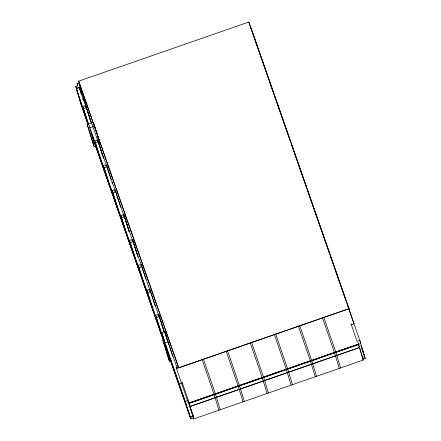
<?xml version="1.0" encoding="UTF-8"?>
<svg xmlns="http://www.w3.org/2000/svg" width="441" height="441" viewBox="0 0 441 441"><rect width="100%" height="100%" fill="white"/><g stroke="black" fill="none" stroke-linecap="round" stroke-linejoin="round"><path stroke-width="0.66" d="M80.19 86.227L78.691 81.161L248.807 22.05L349.41 310.503M77.859 86.309L77.065 83.702L79.071 83.007L86.023 105.19L85.234 102.935M81.32 104.611L75.747 86.37L77.754 85.675L77.065 83.702M82.009 106.584L76.431 88.338L80.444 86.943M87.963 124.434L81.839 106.887L76.26 88.647L79.275 87.599L177.078 367.816M86.905 103.161L85.609 103.613L80.036 85.223M91.182 122.868L85.94 105.917L84.771 106.325L84.573 105.752L82.732 106.391L88.172 123.833M86.403 107.229L85.229 107.637L85.433 108.21L83.592 108.85M96.557 145.684L94.082 146.544L87.131 124.362L93.316 122.212M94.082 146.544L88.503 128.303L94.694 126.154L93.514 122.774M100.25 158.843L94.672 140.602L96.513 139.962L96.711 140.536L97.885 140.128L103.519 158.38M92.709 142.608L94.567 141.963M98.343 141.445L97.169 141.848L97.373 142.421L95.532 143.06L94.672 140.602M99.032 144.824L100.267 144.394L94.694 126.154M106.59 165.072L105.416 165.48L105.217 164.901L103.376 165.54L104.236 168.004L106.077 167.365L105.879 166.792L107.047 166.384L106.59 165.072L111.033 179.415M117.659 208.725L112.086 190.484L113.921 189.845L114.125 190.418L115.294 190.01L115.751 191.328L114.583 191.73L114.781 192.304L112.94 192.943L118.519 211.189M126.369 233.669L120.79 215.423L122.626 214.784L122.83 215.362L123.998 214.954L129.235 231.905M124.456 216.266L123.287 216.674L123.486 217.248L121.65 217.887L127.223 236.128M135.073 258.608L129.494 240.367L131.335 239.728L131.534 240.301L132.702 239.893L137.945 256.844M133.16 241.205L131.991 241.613L132.19 242.186L130.354 242.826L129.494 240.367M141.407 264.837L140.238 265.245L140.04 264.666L138.198 265.306L139.058 267.77L140.899 267.13L140.696 266.557L141.87 266.149L141.407 264.837L145.85 279.181M152.481 308.491L146.903 290.25L148.744 289.61L148.942 290.184L150.116 289.776L150.574 291.088L149.4 291.495L149.604 292.069L147.763 292.708L153.341 310.955M164.058 331.665L158.821 314.72L157.646 315.128L157.448 314.549L155.612 315.188L162.045 335.893M159.278 316.032L158.11 316.44L158.308 317.013L156.467 317.652M172.784 356.504L164.73 331.588L161.72 332.63L164.239 339.851L162.9 340.314L168.39 358.263L169.421 361.218L171.284 360.573M169.421 361.218L163.931 343.269L168.28 341.758M348.859 308.711L178.743 367.816L78.691 81.161M191.074 409.287L193.252 416.42L190.242 417.467L185.303 401.332L188.318 400.285L181.968 381.829M358.461 344.079L363.334 360.021L193.737 418.95L188.864 403.013L358.461 344.079L357.833 342.277M188.913 403.173L358.081 344.393L358.18 344.708L189.013 403.487M189.911 406.448L359.084 347.668L189.961 406.608L189.007 403.851M193.56 418.046L190.959 418.95L190.407 417.158L193.66 416.028M362.105 357.502L364.707 356.598M362.651 359.294L365.253 358.39L359.757 340.408L357.039 341.356L350.937 323.622M176.152 367.596L176.521 368.604L348.892 308.794L348.517 307.785L360.826 343.506L188.456 403.311L176.152 367.596L178.754 366.692M185.303 401.332L179.371 384.061L182.381 383.014M351.35 324.808L354.073 323.87L347.183 304.125M360.451 342.497L360.826 343.506M188.087 402.302L188.456 403.311M251.023 28.621L248.807 22.05M251.932 31.217L267.351 75.405M267.808 76.706L290.255 141.032M291.33 144.097L306.589 187.816M307.493 190.413L322.917 234.601M323.369 235.902L329.493 253.443M330.579 256.552L345.821 300.227M360.848 345.551L364.729 356.659M361.852 348.644L365.253 358.39M363.334 360.021L358.406 344.228M79.193 82.969L80.03 85.372M80.119 85.482L93.057 122.559M93.966 125.161L178.423 367.138M99.093 141.021L100.267 144.394M188.235 401.211L188.864 403.013M189.172 404.728L190.303 407.975M191.212 410.577L191.89 412.522M192.574 414.474L193.252 416.42M193.737 418.95L188.417 401.883M75.747 86.37L76.431 88.338M112.086 190.484L112.94 192.943M120.79 215.423L121.65 217.887M146.903 290.25L147.763 292.708M76.26 88.647L179.371 384.061M167.415 351.179L169.724 357.8L165.612 344.338M88.117 124.075L80.631 102.632L87.985 123.921M90.157 129.924L163.644 340.474M166.367 348.274L190.407 417.158M91.16 133.017L163.512 340.32M166.461 348.765L190.959 418.95M92.726 138.077L163.931 342.1M167.789 353.142L190.242 417.467M162.9 340.314L163.931 343.269M87.131 124.362L88.503 128.303M323.848 317.399L335.794 352.144L340.628 367.954M322.509 317.862L334.454 352.607L339.289 368.417M299.775 325.761L311.721 360.506L316.555 376.316M298.436 326.23L310.381 360.97L315.216 376.779M275.702 334.129L287.648 368.874L292.482 384.684M274.363 334.592L286.308 369.338L291.143 385.147M251.629 342.492L263.575 377.237L268.409 393.047M250.29 342.955L262.235 377.7L267.07 393.51M227.556 350.854L239.502 385.599L244.336 401.409M226.216 351.323L238.162 386.068L242.997 401.878M203.483 359.222L215.429 393.967L220.263 409.777M202.143 359.685L214.089 394.43L218.923 410.24M349.652 310.271L250.516 26.278M250.345 26.669L250.94 28.626M189.288 403.454L190.677 407.991M188.004 400.571L188.103 400.891M164.73 331.588L167.47 340.562M158.821 314.72L162.205 325.794M162.602 327.095L163.997 331.66M150.116 289.776L155.155 306.076M161.913 333.269L164.069 340.325M165.248 344.167L167.205 350.578M132.702 239.893L137.482 255.532M156.009 316.495L161.185 333.435M123.998 214.954L129.18 231.894M115.294 190.01L120.729 207.612M139.257 268.42L144.637 286.011M138.397 265.962L143.777 283.552M111.827 182.023L112.422 183.974M130.553 243.482L135.933 261.072M94.115 124.82L95.708 130.034M97.301 135.244L98.894 140.459M97.885 140.128L102.665 155.767M79.071 83.007L80.064 86.265M80.664 88.222L81.26 90.173M81.861 92.13L82.654 94.732M83.652 97.99L84.446 100.598M85.94 105.917L90.322 120.25M104.434 168.655L109.815 186.245M103.58 166.196L108.955 183.787M79.275 87.599L81.464 94.765M82.66 98.674L83.261 100.631M95.73 143.716L101.11 161.307M82.93 107.042L88.112 123.982"/></g></svg>
